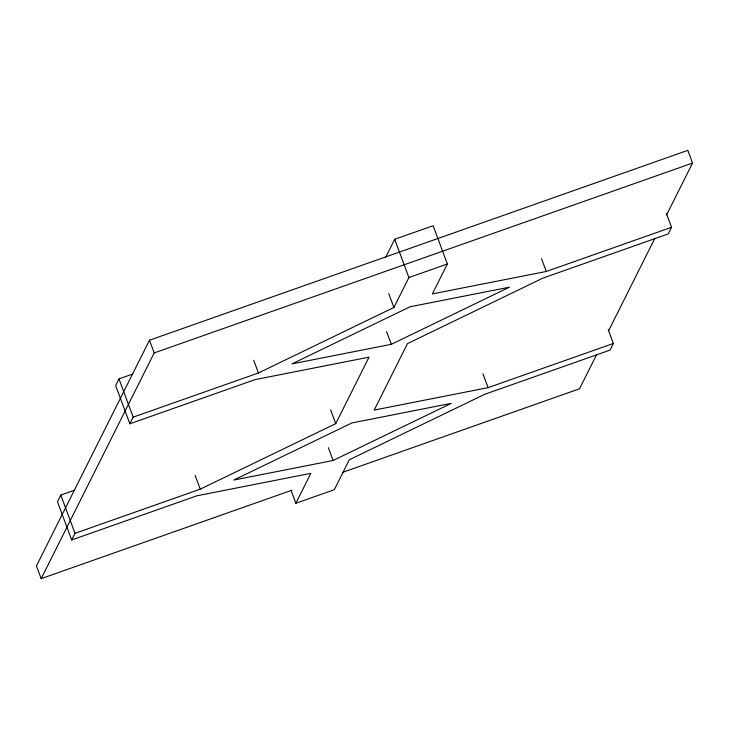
<?xml version="1.0" encoding="UTF-8"?>
<svg xmlns="http://www.w3.org/2000/svg" width="729" height="729" viewBox="0 0 729 729"><rect width="100%" height="100%" fill="white"/><g stroke="black" fill="none" stroke-linecap="round" stroke-linejoin="round"><path stroke-width="1.09" d="M74.713 490.161L60.799 495.064L57.473 501.707L71.679 539.961L196.939 495.793L310.846 473.34L295.865 503.265L291.126 490.517M132.888 373.986L118.973 378.889L115.647 385.532L129.853 423.786L255.114 379.618L369.02 357.164L335.732 423.649L200.256 489.15L75.005 533.327L71.679 539.961M666.579 214.927L692.55 163.077L687.83 150.356L149.481 340.215L36.45 565.923L41.17 578.644L292.119 490.143M41.17 578.644L154.202 352.927L692.55 163.077M129.853 423.786L133.179 417.152L258.44 372.975L393.906 307.474L408.896 277.549L447.342 263.989L433.135 225.735L394.681 239.294L385.696 257.246M447.342 263.989L432.361 293.915L546.276 271.47L671.527 227.293L666.397 213.479M596.832 354.221L579.519 388.785L342.521 472.374M608.542 330.838L654.87 238.31M608.223 329.654L613.353 343.468L610.027 350.111L484.767 394.28L349.3 459.78L334.319 489.706L295.865 503.265M671.527 227.293L668.201 233.936L542.95 278.104L407.475 343.605L374.187 410.09L488.093 387.646L613.353 343.468M391.291 344.316L509.453 287.18L410.099 306.763L291.928 363.899L391.291 344.316L386.552 331.567M333.117 460.491L451.278 403.356L351.916 422.938L233.754 480.074L333.117 460.491L328.378 447.743M541.538 258.713L546.276 271.47M482.962 373.831L488.093 387.646M394.681 239.294L408.896 277.549M388.776 293.659L393.906 307.474M330.601 409.835L335.732 423.649M253.701 360.226L258.44 372.975M149.481 340.215L154.202 352.927M195.126 475.335L200.256 489.15M118.973 378.889L133.179 417.152M60.799 495.064L75.005 533.327"/></g></svg>
